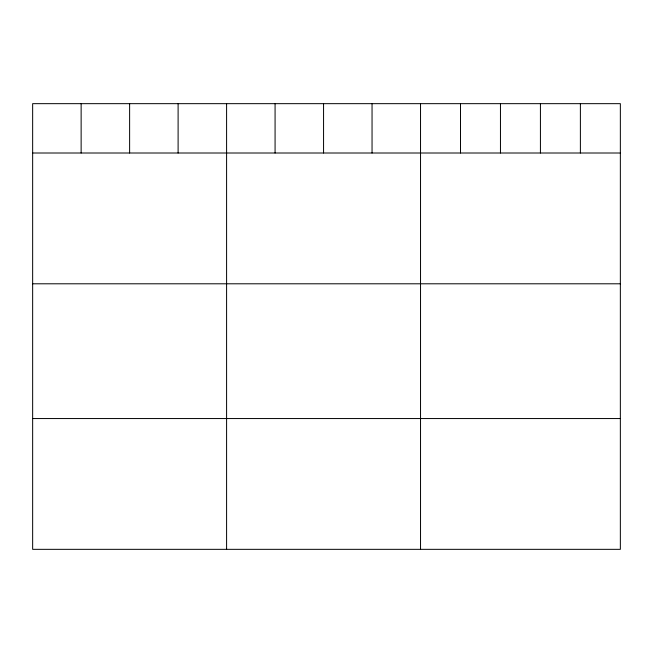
<?xml version="1.0" encoding="UTF-8"?>
<svg xmlns="http://www.w3.org/2000/svg" width="653" height="653" viewBox="0 0 653 653"><rect width="100%" height="100%" fill="white"/><g stroke="black" fill="none" stroke-linecap="round" stroke-linejoin="round"><path stroke-width="0.98" d="M620.35 153.006L620.35 549.336L32.65 549.336L32.65 103.664L620.35 103.664L620.35 153.006L32.65 153.006M32.65 283.794L620.35 283.794M32.65 418.549L620.35 418.549M580.386 103.664L580.386 153.006M540.423 103.664L540.423 153.006M500.459 103.664L500.459 153.006M460.496 103.664L460.496 153.006M420.532 103.664L420.532 549.336M372.047 103.664L372.047 153.006M323.561 103.664L323.561 153.006M275.076 103.664L275.076 153.006M226.591 103.664L226.591 549.336M178.106 103.664L178.106 153.006M129.621 103.664L129.621 153.006M81.135 103.664L81.135 153.006"/></g></svg>
